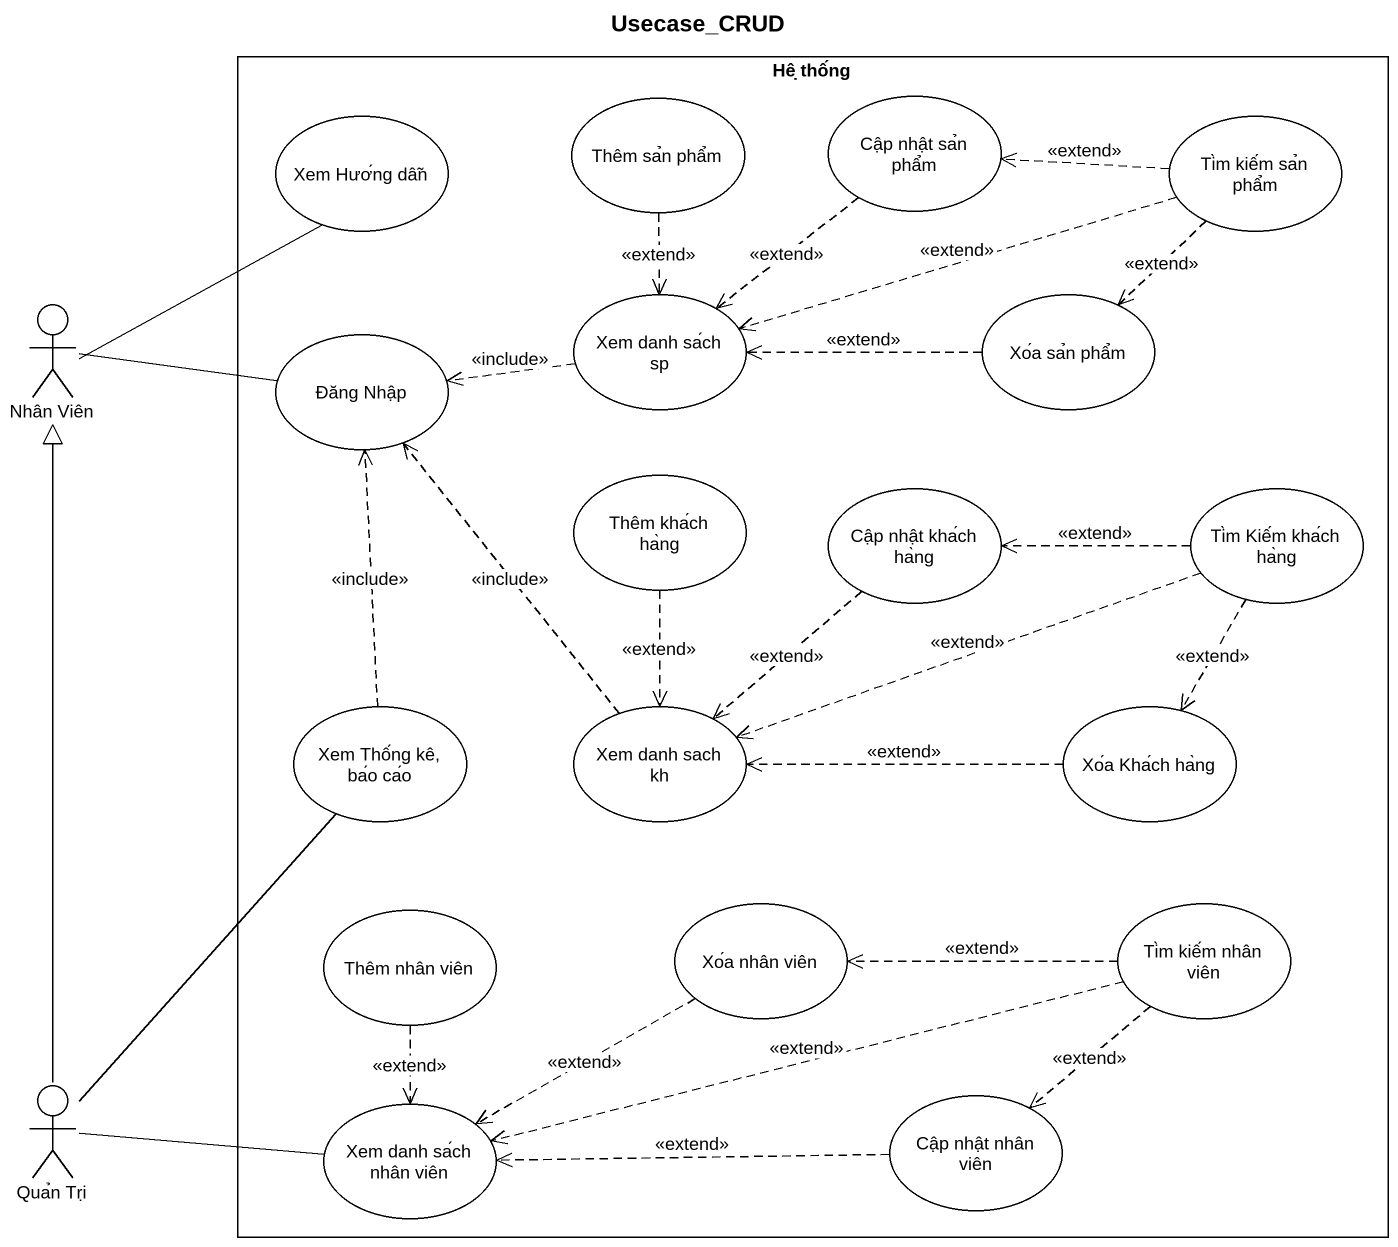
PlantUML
@startuml
title Usecase_CRUD
rectangle "Hệ thống" as Hê_thô_ng {
  usecase "Xem Hướng dẫn" as Xem_Hươ_ng_dâ_n
  usecase "Thêm sản phẩm" as Thêm_sa_n_phâ_m
  usecase "Cập nhật sản phẩm" as Câ_p_nhâ_t_sa_n_phâ_m
  usecase "Tìm kiếm sản phẩm" as Ti_m_kiê_m_sa_n_phâ_m
  usecase "Đăng Nhập" as Đăng_Nhâ_p
  usecase "Xem danh sách sp" as Xem_danh_sa_ch_sp
  usecase "Xóa sản phẩm" as Xo_a_sa_n_phâ_m
  usecase "Thêm khách hàng" as Thêm_kha_ch_ha_ng
  usecase "Cập nhật khách hàng" as Câ_p_nhâ_t_kha_ch_ha_ng
  usecase "Tìm Kiếm khách hàng" as Ti_m_Kiê_m_kha_ch_ha_ng
  usecase "Xem Thống kê, báo cáo" as Xem_Thô_ng_kê_ba_o_ca_o
  usecase "Xem danh sach kh" as Xem_danh_sach_kh
  usecase "Xóa Khách hàng" as Xo_a_Kha_ch_ha_ng
  usecase "Thêm nhân viên" as Thêm_nhân_viên
  usecase "Xóa nhân viên" as Xo_a_nhân_viên
  usecase "Tìm kiếm nhân viên" as Ti_m_kiê_m_nhân_viên
  usecase "Cập nhật nhân viên" as Câ_p_nhâ_t_nhân_viên
  usecase "Xem danh sách nhân viên" as Xem_danh_sa_ch_nhân_viên
}
actor "Nhân Viên" as Nhân_Viên
actor "Quản Trị" as Qua_n_Tri
Xem_Hươ_ng_dâ_n -- Nhân_Viên
Thêm_sa_n_phâ_m ..> Xem_danh_sa_ch_sp : <<extend>>
Câ_p_nhâ_t_sa_n_phâ_m ..> Xem_danh_sa_ch_sp : <<extend>>
Ti_m_kiê_m_sa_n_phâ_m .left.> Câ_p_nhâ_t_sa_n_phâ_m : <<extend>>
Ti_m_kiê_m_sa_n_phâ_m .left.> Xem_danh_sa_ch_sp : <<extend>>
Ti_m_kiê_m_sa_n_phâ_m ..> Xo_a_sa_n_phâ_m : <<extend>>
Nhân_Viên -right- Đăng_Nhâ_p
Xem_danh_sa_ch_sp .left.> Đăng_Nhâ_p : <<include>>
Xo_a_sa_n_phâ_m .left.> Xem_danh_sa_ch_sp : <<extend>>
Thêm_kha_ch_ha_ng ..> Xem_danh_sach_kh : <<extend>>
Câ_p_nhâ_t_kha_ch_ha_ng ..> Xem_danh_sach_kh : <<extend>>
Ti_m_Kiê_m_kha_ch_ha_ng .left.> Câ_p_nhâ_t_kha_ch_ha_ng : <<extend>>
Ti_m_Kiê_m_kha_ch_ha_ng .left.> Xem_danh_sach_kh : <<extend>>
Ti_m_Kiê_m_kha_ch_ha_ng ..> Xo_a_Kha_ch_ha_ng : <<extend>>
Xem_Thô_ng_kê_ba_o_ca_o .up.> Đăng_Nhâ_p : <<include>>
Xem_danh_sach_kh .up.> Đăng_Nhâ_p : <<include>>
Xo_a_Kha_ch_ha_ng .left.> Xem_danh_sach_kh : <<extend>>
Thêm_nhân_viên ..> Xem_danh_sa_ch_nhân_viên : <<extend>>
Xo_a_nhân_viên .left.> Xem_danh_sa_ch_nhân_viên : <<extend>>
Ti_m_kiê_m_nhân_viên .left.> Xo_a_nhân_viên : <<extend>>
Ti_m_kiê_m_nhân_viên ..> Câ_p_nhâ_t_nhân_viên : <<extend>>
Ti_m_kiê_m_nhân_viên .left.> Xem_danh_sa_ch_nhân_viên : <<extend>>
Qua_n_Tri -up-|> Nhân_Viên
Qua_n_Tri -up- Xem_Thô_ng_kê_ba_o_ca_o
Câ_p_nhâ_t_nhân_viên .left.> Xem_danh_sa_ch_nhân_viên : <<extend>>
Xem_danh_sa_ch_nhân_viên -left- Qua_n_Tri
@enduml
